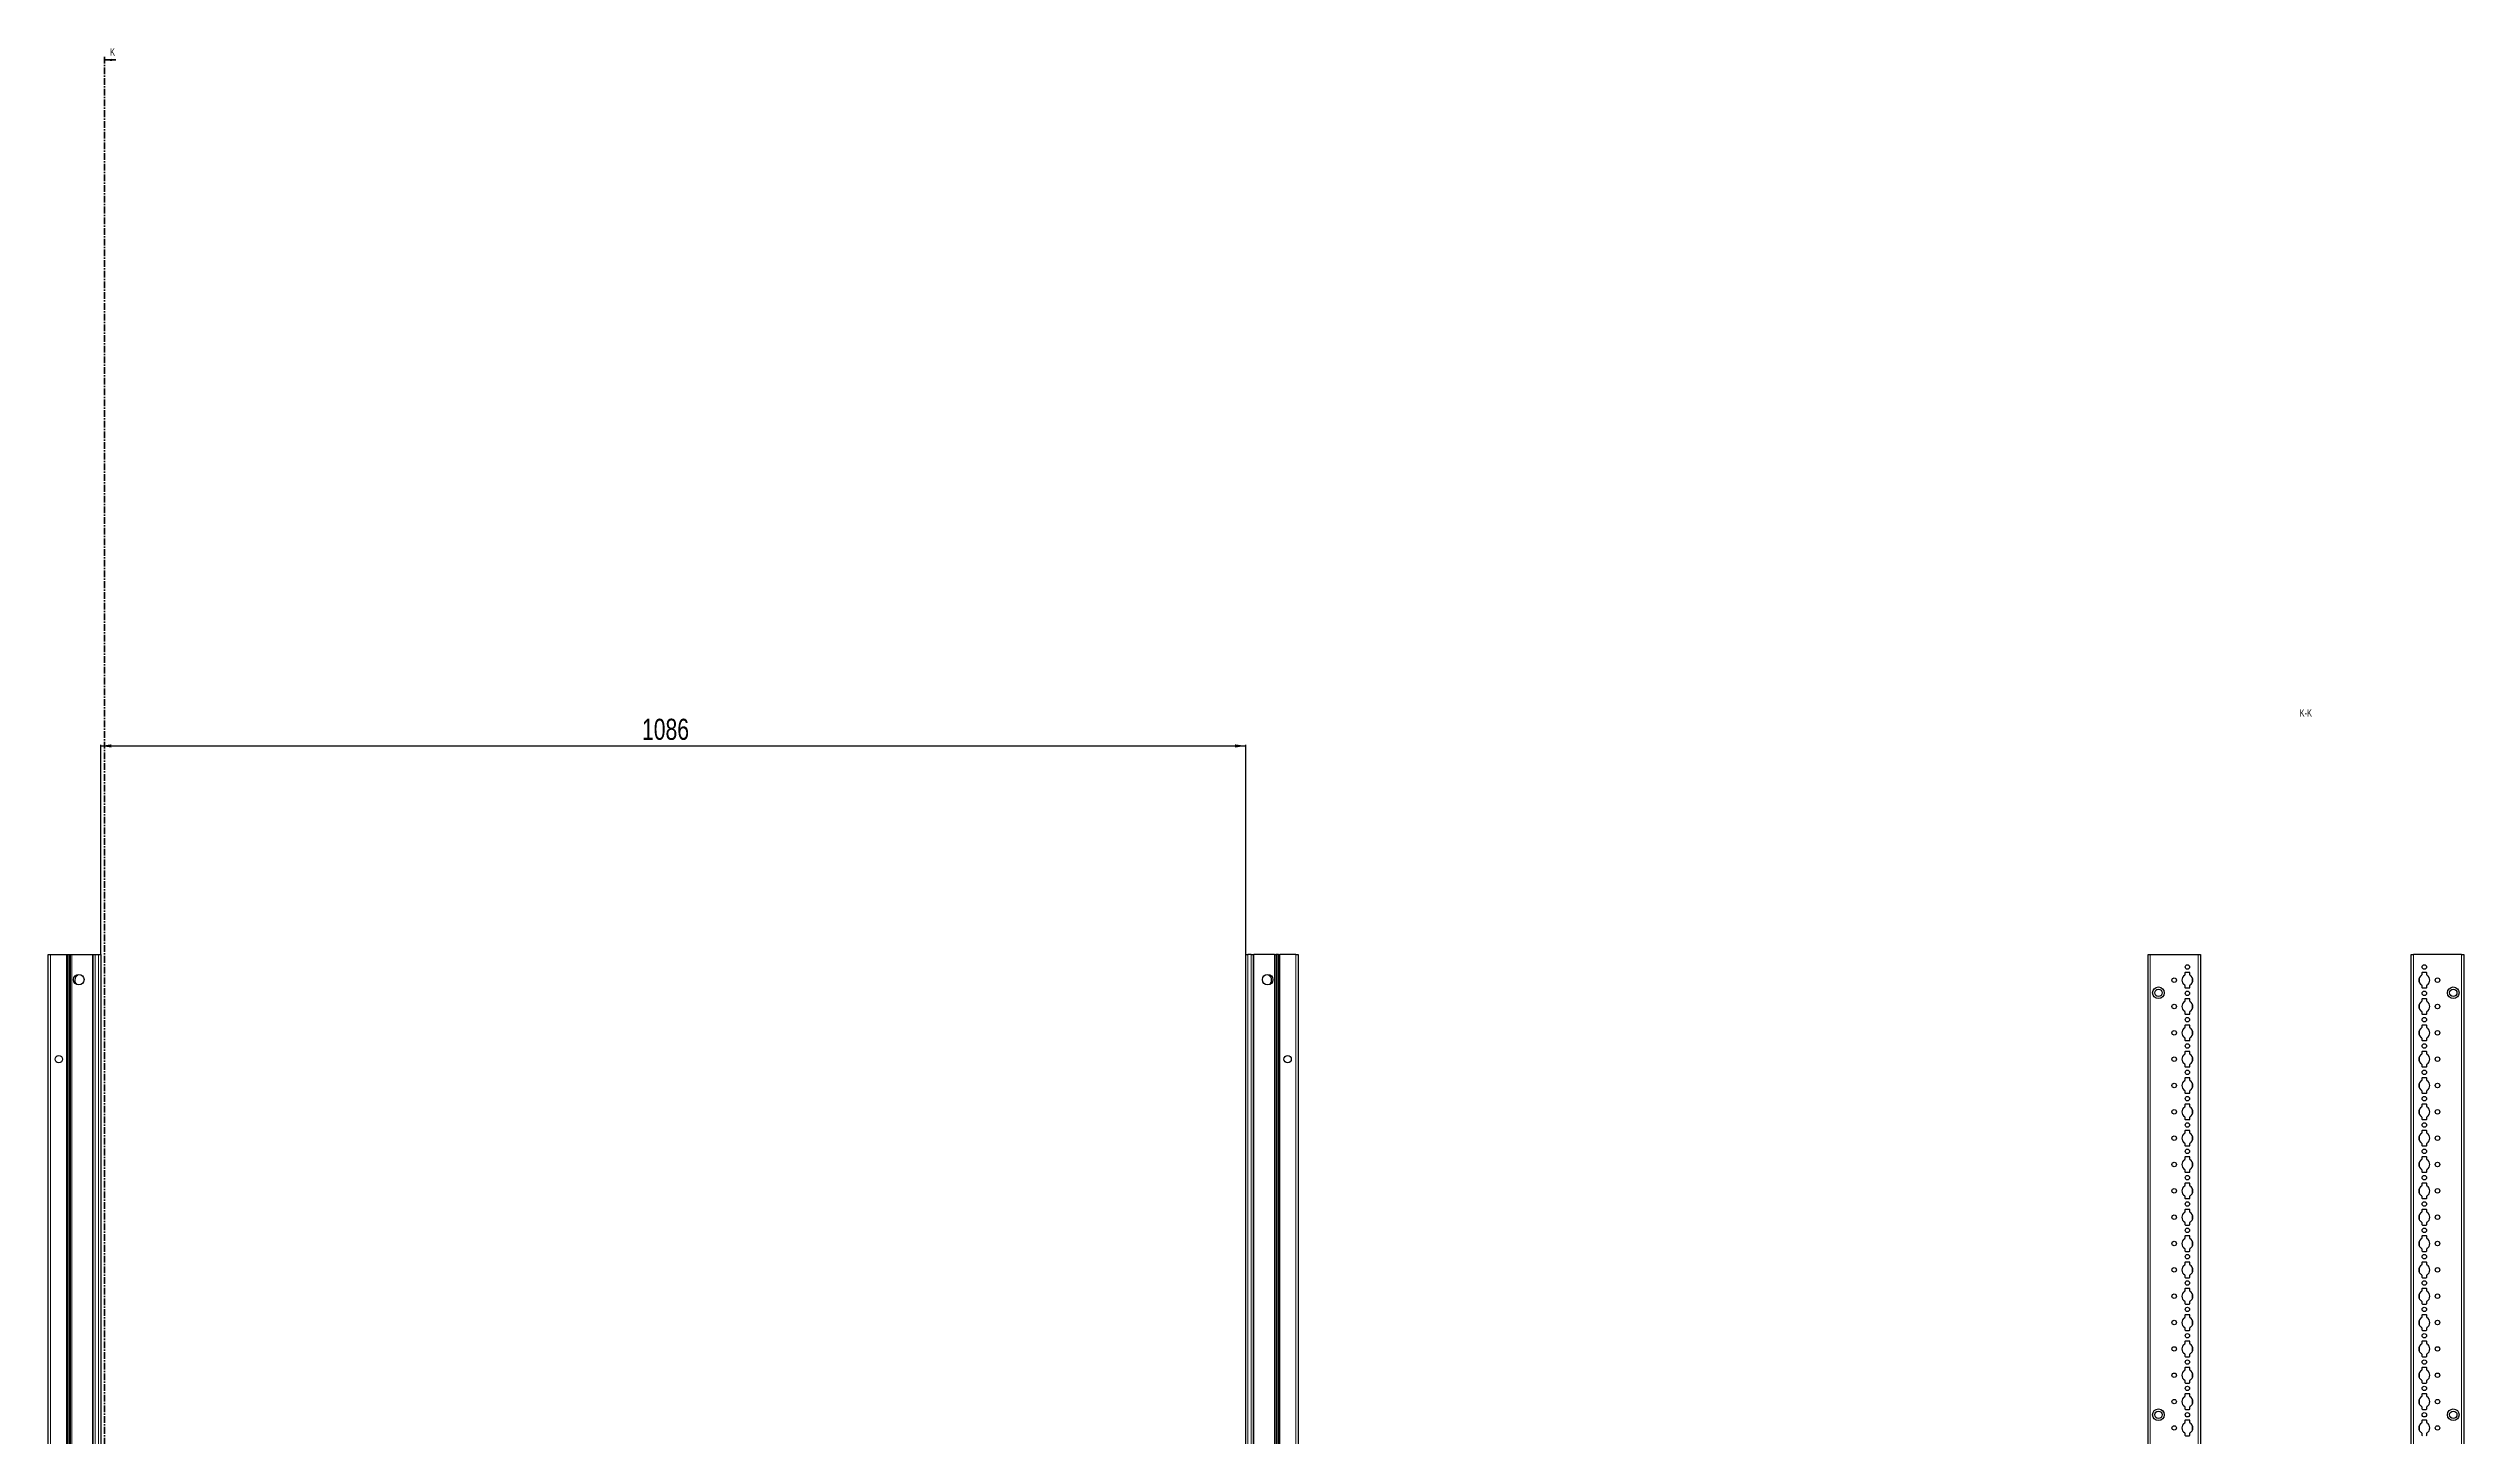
# Model space of a CAD drawing. Header units: millimetres. Extents: x -199 to 3554, y -2447 to 1507.
# Drawn here: x 1263 to 3554, y 190 to 1507 of the extents above; entities that cross this region are included whole.
import ezdxf

# ---------------------------------------------------------------- set-up
doc = ezdxf.new("R2010")
doc.units = ezdxf.units.MM
doc.linetypes.add('CENTER', pattern=[10.16, 6.35, -1.27, 1.27, -1.27])
doc.layers.add('FORMAT', color=7, linetype='Continuous')
doc.styles.add('SLDTEXTSTYLE0', font='TXT', dxfattribs={"width": 0.75})
doc.dimstyles.new('SLDDIMSTYLE0', dxfattribs={"dimtxt": 20, "dimasz": 10, "dimexe": 0, "dimexo": 0.0625, "dimgap": 5, "dimtad": 2, "dimdec": 1, "dimrnd": 1e-09, "dimzin": 12, "dimdsep": 46, "dimtxsty": 'SLDTEXTSTYLE0', "dimsah": 1, "dimcen": 0.09, "dimadec": 0, "dimazin": 3, "dimtfac": 1, "dimtofl": 0, "dimtmove": 0, "dimatfit": 3, "dimfxl": 0, "dimfrac": 2, "dimtolj": 1, "dimtzin": 12, "dimarcsym": 0})

# ---------------------------------------------------------------- blocks, each defined once
blk = doc.blocks.new('_D_4')
at = {"layer": 'FORMAT'}
for p, q in [((1313, 647.2), (1313, 846)), ((1313, 845), (2399, 845)), ((2399, 647.2), (2399, 846))]:
    blk.add_line(p, q, dxfattribs=at)
for points in [[(1313, 845), (1323, 843.5), (1323, 846.5)], [(2399, 845), (2389, 846.5), (2389, 843.5)]]:
    blk.add_solid(points, dxfattribs=at)
at = {"layer": 'FORMAT', "insert": (1826.4, 870.8), "char_height": 20, "attachment_point": 1, "style": 'SLDTEXTSTYLE0'}
blk.add_mtext('1086', dxfattribs=at)

msp = doc.modelspace()

# ---------------------------------------------------------------- linework, layer by layer
at = {"color": 7, "linetype": 'CENTER', "lineweight": 35}
msp.add_line((1316.72, 1499.09), (1316.72, -1103.67), dxfattribs=at)
at = {"color": 7, "linetype": 'Continuous', "lineweight": 35}
msp.add_line((1327.36, 1496.09), (1316.72, 1496.09), dxfattribs=at)
at = {"color": 7, "linetype": 'Continuous', "lineweight": 25}
for p, q in [((1263.29, -851.79), (1263.29, 647.21)), ((1263.29, 647.21), (1265.29, 647.21)), ((1265.29, 647.21), (1280.64, 647.21)), ((1280.64, 647.21), (1281.29, 647.21)), ((1281.29, 623.46), (1281.29, 647.21)), ((1281.29, 647.21), (1281.87, 647.21)), ((1281.87, 647.21), (1283.08, 647.21)), ((1283.08, 647.21), (1283.08, -851.79)), ((1283.08, 647.21), (1283.11, 647.21)), ((1283.11, 647.21), (1283.11, -851.79)), ((1283.11, 647.21), (1284.32, 647.21)), ((1284.32, 647.21), (1285.73, 647.21)), ((1285.73, 647.21), (1305.14, 647.21)), ((1305.14, 647.21), (1305.79, 647.21)), ((1305.79, -851.79), (1305.79, 647.21)), ((1305.79, 647.21), (1307.79, 647.21)), ((1307.79, 647.21), (1310.99, 647.21)), ((1310.99, 647.21), (1312.99, 647.21)), ((1312.99, 647.21), (1312.99, -851.79)), ((2398.99, -851.79), (2398.99, 647.21)), ((2398.99, 647.21), (2400.99, 647.21)), ((2404.19, 647.21), (2400.99, 647.21)), ((2404.19, 647.21), (2406.19, 647.21)), ((2406.19, 647.21), (2406.19, -851.79)), ((2406.19, 647.21), (2406.84, 647.21)), ((2426.24, 647.21), (2406.84, 647.21)), ((2426.24, 647.21), (2427.65, 647.21)), ((2428.86, 647.21), (2427.65, 647.21)), ((2428.86, -851.79), (2428.86, 647.21)), ((2428.89, 647.21), (2428.86, 647.21)), ((2428.89, -851.79), (2428.89, 647.21)), ((2430.1, 647.21), (2428.89, 647.21)), ((2430.1, 647.21), (2430.69, 647.21)), ((2430.69, 647.21), (2430.69, 623.46)), ((2430.69, 647.21), (2431.34, 647.21)), ((2446.69, 647.21), (2431.34, 647.21)), ((2446.69, 647.21), (2448.69, 647.21)), ((2448.69, 647.21), (2448.69, -851.79)), ((3254.87, -851.79), (3254.87, 647.21)), ((3254.87, 647.21), (3256.87, 647.21)), ((3256.87, 647.21), (3302.57, 647.21)), ((3302.57, 647.21), (3304.57, 647.21)), ((3304.57, 647.21), (3304.57, -851.79)), ((3504.57, -851.79), (3504.57, 647.21)), ((3504.57, 647.21), (3506.57, 647.21)), ((3552.27, 647.21), (3506.57, 647.21)), ((3552.27, 647.21), (3554.27, 647.21)), ((3554.27, 647.21), (3554.27, -851.79)), ((1281.35, 623.35), (1281.29, 623.46)), ((1281.29, 623.46), (1281.29, 621.96)), ((1281.29, 621.96), (1281.35, 622.06)), ((1281.29, 573.46), (1281.29, 621.96)), ((1281.35, 622.06), (1281.35, 623.35)), ((1291.34, 627.73), (1291.34, 628.14)), ((2420.64, 628.14), (2420.64, 627.73)), ((2430.69, 623.46), (2430.62, 623.35)), ((2430.62, 623.35), (2430.62, 622.06)), ((2430.62, 622.06), (2430.69, 621.96)), ((2430.69, 621.96), (2430.69, 623.46)), ((2430.69, 621.96), (2430.69, 573.46)), ((3289.92, 629.61), (3289.92, 627.73)), ((3294.02, 630.11), (3290.42, 630.11)), ((3294.52, 627.73), (3294.52, 629.61)), ((3514.62, 629.61), (3514.62, 627.73)), ((3518.72, 630.11), (3515.12, 630.11)), ((3519.22, 627.73), (3519.22, 629.61)), ((3289.92, 617.68), (3289.92, 615.81)), ((3289.92, 604.61), (3289.92, 602.73)), ((3290.42, 615.31), (3294.02, 615.31)), ((3294.02, 605.11), (3290.42, 605.11)), ((3294.52, 615.81), (3294.52, 617.68)), ((3294.52, 602.73), (3294.52, 604.61)), ((3514.62, 617.68), (3514.62, 615.81)), ((3514.62, 604.61), (3514.62, 602.73)), ((3515.12, 615.31), (3518.72, 615.31)), ((3518.72, 605.11), (3515.12, 605.11)), ((3519.22, 615.81), (3519.22, 617.68)), ((3519.22, 602.73), (3519.22, 604.61)), ((1281.35, 573.35), (1281.29, 573.46)), ((1281.29, 573.46), (1281.29, 571.96)), ((1281.35, 572.06), (1281.35, 573.35)), ((2430.69, 573.46), (2430.62, 573.35)), ((2430.62, 573.35), (2430.62, 572.06)), ((2430.69, 571.96), (2430.69, 573.46)), ((3289.92, 592.68), (3289.92, 590.81)), ((3289.92, 579.61), (3289.92, 577.73)), ((3290.42, 590.31), (3294.02, 590.31)), ((3294.02, 580.11), (3290.42, 580.11)), ((3294.52, 590.81), (3294.52, 592.68)), ((3294.52, 577.73), (3294.52, 579.61)), ((3514.62, 592.68), (3514.62, 590.81)), ((3514.62, 579.61), (3514.62, 577.73)), ((3515.12, 590.31), (3518.72, 590.31)), ((3518.72, 580.11), (3515.12, 580.11)), ((3519.22, 590.81), (3519.22, 592.68)), ((3519.22, 577.73), (3519.22, 579.61)), ((1281.29, 571.96), (1281.35, 572.06)), ((1281.29, 523.46), (1281.29, 571.96)), ((2430.62, 572.06), (2430.69, 571.96)), ((2430.69, 571.96), (2430.69, 523.46)), ((3289.92, 567.68), (3289.92, 565.81)), ((3289.92, 554.61), (3289.92, 552.73)), ((3290.42, 565.31), (3294.02, 565.31)), ((3294.02, 555.11), (3290.42, 555.11)), ((3294.52, 565.81), (3294.52, 567.68)), ((3294.52, 552.73), (3294.52, 554.61)), ((3514.62, 567.68), (3514.62, 565.81)), ((3514.62, 554.61), (3514.62, 552.73)), ((3515.12, 565.31), (3518.72, 565.31)), ((3518.72, 555.11), (3515.12, 555.11)), ((3519.22, 565.81), (3519.22, 567.68)), ((3519.22, 552.73), (3519.22, 554.61)), ((3289.92, 542.68), (3289.92, 540.81)), ((3289.92, 529.61), (3289.92, 527.73)), ((3290.42, 540.31), (3294.02, 540.31)), ((3294.02, 530.11), (3290.42, 530.11)), ((3294.52, 540.81), (3294.52, 542.68)), ((3294.52, 527.73), (3294.52, 529.61)), ((3514.62, 542.68), (3514.62, 540.81)), ((3514.62, 529.61), (3514.62, 527.73)), ((3515.12, 540.31), (3518.72, 540.31)), ((3518.72, 530.11), (3515.12, 530.11)), ((3519.22, 540.81), (3519.22, 542.68)), ((3519.22, 527.73), (3519.22, 529.61)), ((1281.35, 523.35), (1281.29, 523.46)), ((1281.29, 523.46), (1281.29, 521.96)), ((1281.29, 521.96), (1281.35, 522.06)), ((1281.29, 473.46), (1281.29, 521.96)), ((1281.35, 522.06), (1281.35, 523.35)), ((2430.69, 523.46), (2430.62, 523.35)), ((2430.62, 523.35), (2430.62, 522.06)), ((2430.62, 522.06), (2430.69, 521.96)), ((2430.69, 521.96), (2430.69, 523.46)), ((2430.69, 521.96), (2430.69, 473.46)), ((3289.92, 517.68), (3289.92, 515.81)), ((3289.92, 504.61), (3289.92, 502.73)), ((3290.42, 515.31), (3294.02, 515.31)), ((3294.02, 505.11), (3290.42, 505.11)), ((3294.52, 515.81), (3294.52, 517.68)), ((3294.52, 502.73), (3294.52, 504.61)), ((3514.62, 517.68), (3514.62, 515.81)), ((3514.62, 504.61), (3514.62, 502.73)), ((3515.12, 515.31), (3518.72, 515.31)), ((3518.72, 505.11), (3515.12, 505.11)), ((3519.22, 515.81), (3519.22, 517.68)), ((3519.22, 502.73), (3519.22, 504.61)), ((3289.92, 492.68), (3289.92, 490.81)), ((3290.42, 490.31), (3294.02, 490.31)), ((3294.52, 490.81), (3294.52, 492.68)), ((3514.62, 492.68), (3514.62, 490.81)), ((3515.12, 490.31), (3518.72, 490.31)), ((3519.22, 490.81), (3519.22, 492.68)), ((1281.35, 473.35), (1281.29, 473.46)), ((1281.29, 473.46), (1281.29, 471.96)), ((1281.29, 471.96), (1281.35, 472.06)), ((1281.29, 423.46), (1281.29, 471.96)), ((1281.35, 472.06), (1281.35, 473.35)), ((2430.69, 473.46), (2430.62, 473.35)), ((2430.62, 473.35), (2430.62, 472.06)), ((2430.62, 472.06), (2430.69, 471.96)), ((2430.69, 471.96), (2430.69, 473.46)), ((2430.69, 471.96), (2430.69, 423.46)), ((3289.92, 479.61), (3289.92, 477.73)), ((3289.92, 467.68), (3289.92, 465.81)), ((3294.02, 480.11), (3290.42, 480.11)), ((3290.42, 465.31), (3294.02, 465.31)), ((3294.52, 477.73), (3294.52, 479.61)), ((3294.52, 465.81), (3294.52, 467.68)), ((3514.62, 479.61), (3514.62, 477.73)), ((3514.62, 467.68), (3514.62, 465.81)), ((3518.72, 480.11), (3515.12, 480.11)), ((3515.12, 465.31), (3518.72, 465.31)), ((3519.22, 477.73), (3519.22, 479.61)), ((3519.22, 465.81), (3519.22, 467.68)), ((3289.92, 454.61), (3289.92, 452.73)), ((3289.92, 442.68), (3289.92, 440.81)), ((3294.02, 455.11), (3290.42, 455.11)), ((3290.42, 440.31), (3294.02, 440.31)), ((3294.52, 452.73), (3294.52, 454.61)), ((3294.52, 440.81), (3294.52, 442.68)), ((3514.62, 454.61), (3514.62, 452.73)), ((3514.62, 442.68), (3514.62, 440.81)), ((3518.72, 455.11), (3515.12, 455.11)), ((3515.12, 440.31), (3518.72, 440.31)), ((3519.22, 452.73), (3519.22, 454.61)), ((3519.22, 440.81), (3519.22, 442.68)), ((1281.35, 423.35), (1281.29, 423.46)), ((1281.29, 423.46), (1281.29, 421.96)), ((1281.29, 421.96), (1281.35, 422.06)), ((1281.29, 373.46), (1281.29, 421.96)), ((1281.35, 422.06), (1281.35, 423.35)), ((2430.69, 423.46), (2430.62, 423.35)), ((2430.62, 423.35), (2430.62, 422.06)), ((2430.62, 422.06), (2430.69, 421.96)), ((2430.69, 421.96), (2430.69, 423.46)), ((2430.69, 421.96), (2430.69, 373.46)), ((3289.92, 429.61), (3289.92, 427.73)), ((3289.92, 417.68), (3289.92, 415.81)), ((3294.02, 430.11), (3290.42, 430.11)), ((3290.42, 415.31), (3294.02, 415.31)), ((3294.52, 427.73), (3294.52, 429.61)), ((3294.52, 415.81), (3294.52, 417.68)), ((3514.62, 429.61), (3514.62, 427.73)), ((3514.62, 417.68), (3514.62, 415.81)), ((3518.72, 430.11), (3515.12, 430.11)), ((3515.12, 415.31), (3518.72, 415.31)), ((3519.22, 427.73), (3519.22, 429.61)), ((3519.22, 415.81), (3519.22, 417.68)), ((3289.92, 404.61), (3289.92, 402.73)), ((3289.92, 392.68), (3289.92, 390.81)), ((3294.02, 405.11), (3290.42, 405.11)), ((3290.42, 390.31), (3294.02, 390.31)), ((3294.52, 402.73), (3294.52, 404.61)), ((3294.52, 390.81), (3294.52, 392.68)), ((3514.62, 404.61), (3514.62, 402.73)), ((3514.62, 392.68), (3514.62, 390.81)), ((3518.72, 405.11), (3515.12, 405.11)), ((3515.12, 390.31), (3518.72, 390.31)), ((3519.22, 402.73), (3519.22, 404.61)), ((3519.22, 390.81), (3519.22, 392.68)), ((1281.35, 373.35), (1281.29, 373.46)), ((1281.29, 373.46), (1281.29, 371.96)), ((1281.29, 371.96), (1281.35, 372.06)), ((1281.29, 323.46), (1281.29, 371.96)), ((1281.35, 372.06), (1281.35, 373.35)), ((2430.69, 373.46), (2430.62, 373.35)), ((2430.62, 373.35), (2430.62, 372.06)), ((2430.62, 372.06), (2430.69, 371.96)), ((2430.69, 371.96), (2430.69, 373.46)), ((2430.69, 371.96), (2430.69, 323.46)), ((3289.92, 379.61), (3289.92, 377.73)), ((3289.92, 367.68), (3289.92, 365.81)), ((3294.02, 380.11), (3290.42, 380.11)), ((3294.52, 377.73), (3294.52, 379.61)), ((3294.52, 365.81), (3294.52, 367.68)), ((3514.62, 379.61), (3514.62, 377.73)), ((3514.62, 367.68), (3514.62, 365.81)), ((3518.72, 380.11), (3515.12, 380.11)), ((3519.22, 377.73), (3519.22, 379.61)), ((3519.22, 365.81), (3519.22, 367.68)), ((3289.92, 354.61), (3289.92, 352.73)), ((3290.42, 365.31), (3294.02, 365.31)), ((3294.02, 355.11), (3290.42, 355.11)), ((3294.52, 352.73), (3294.52, 354.61)), ((3514.62, 354.61), (3514.62, 352.73)), ((3515.12, 365.31), (3518.72, 365.31)), ((3518.72, 355.11), (3515.12, 355.11)), ((3519.22, 352.73), (3519.22, 354.61)), ((1281.35, 323.35), (1281.29, 323.46)), ((1281.29, 323.46), (1281.29, 321.96)), ((1281.29, 321.96), (1281.35, 322.06)), ((1281.29, 273.46), (1281.29, 321.96)), ((1281.35, 322.06), (1281.35, 323.35)), ((2430.69, 323.46), (2430.62, 323.35)), ((2430.62, 323.35), (2430.62, 322.06)), ((2430.62, 322.06), (2430.69, 321.96)), ((2430.69, 321.96), (2430.69, 323.46)), ((2430.69, 321.96), (2430.69, 273.46)), ((3289.92, 342.68), (3289.92, 340.81)), ((3289.92, 329.61), (3289.92, 327.73)), ((3290.42, 340.31), (3294.02, 340.31)), ((3294.02, 330.11), (3290.42, 330.11)), ((3294.52, 340.81), (3294.52, 342.68)), ((3294.52, 327.73), (3294.52, 329.61)), ((3514.62, 342.68), (3514.62, 340.81)), ((3514.62, 329.61), (3514.62, 327.73)), ((3515.12, 340.31), (3518.72, 340.31)), ((3518.72, 330.11), (3515.12, 330.11)), ((3519.22, 340.81), (3519.22, 342.68)), ((3519.22, 327.73), (3519.22, 329.61)), ((3289.92, 317.68), (3289.92, 315.81)), ((3289.92, 304.61), (3289.92, 302.73)), ((3290.42, 315.31), (3294.02, 315.31)), ((3294.02, 305.11), (3290.42, 305.11)), ((3294.52, 315.81), (3294.52, 317.68)), ((3294.52, 302.73), (3294.52, 304.61)), ((3514.62, 317.68), (3514.62, 315.81)), ((3514.62, 304.61), (3514.62, 302.73)), ((3515.12, 315.31), (3518.72, 315.31)), ((3518.72, 305.11), (3515.12, 305.11)), ((3519.22, 315.81), (3519.22, 317.68)), ((3519.22, 302.73), (3519.22, 304.61)), ((3289.92, 292.68), (3289.92, 290.81)), ((3289.92, 279.61), (3289.92, 277.73)), ((3290.42, 290.31), (3294.02, 290.31)), ((3294.02, 280.11), (3290.42, 280.11)), ((3294.52, 290.81), (3294.52, 292.68)), ((3294.52, 277.73), (3294.52, 279.61)), ((3514.62, 292.68), (3514.62, 290.81)), ((3514.62, 279.61), (3514.62, 277.73)), ((3515.12, 290.31), (3518.72, 290.31)), ((3518.72, 280.11), (3515.12, 280.11)), ((3519.22, 290.81), (3519.22, 292.68)), ((3519.22, 277.73), (3519.22, 279.61)), ((1281.35, 273.35), (1281.29, 273.46)), ((1281.29, 273.46), (1281.29, 271.96)), ((1281.29, 271.96), (1281.35, 272.06)), ((1281.29, 223.46), (1281.29, 271.96)), ((1281.35, 272.06), (1281.35, 273.35)), ((2430.69, 273.46), (2430.62, 273.35)), ((2430.62, 273.35), (2430.62, 272.06)), ((2430.62, 272.06), (2430.69, 271.96)), ((2430.69, 271.96), (2430.69, 273.46)), ((2430.69, 271.96), (2430.69, 223.46)), ((3289.92, 267.68), (3289.92, 265.81)), ((3289.92, 254.61), (3289.92, 252.73)), ((3290.42, 265.31), (3294.02, 265.31)), ((3294.02, 255.11), (3290.42, 255.11)), ((3294.52, 265.81), (3294.52, 267.68)), ((3294.52, 252.73), (3294.52, 254.61)), ((3514.62, 267.68), (3514.62, 265.81)), ((3514.62, 254.61), (3514.62, 252.73)), ((3515.12, 265.31), (3518.72, 265.31)), ((3518.72, 255.11), (3515.12, 255.11)), ((3519.22, 265.81), (3519.22, 267.68)), ((3519.22, 252.73), (3519.22, 254.61)), ((3289.92, 242.68), (3289.92, 240.81)), ((3289.92, 229.61), (3289.92, 227.73)), ((3290.42, 240.31), (3294.02, 240.31)), ((3294.02, 230.11), (3290.42, 230.11)), ((3294.52, 240.81), (3294.52, 242.68)), ((3294.52, 227.73), (3294.52, 229.61)), ((3514.62, 242.68), (3514.62, 240.81)), ((3514.62, 229.61), (3514.62, 227.73)), ((3515.12, 240.31), (3518.72, 240.31)), ((3518.72, 230.11), (3515.12, 230.11)), ((3519.22, 240.81), (3519.22, 242.68)), ((3519.22, 227.73), (3519.22, 229.61)), ((1281.35, 223.35), (1281.29, 223.46)), ((1281.29, 223.46), (1281.29, 221.96)), ((1281.29, 221.96), (1281.35, 222.06)), ((1281.29, 173.46), (1281.29, 221.96)), ((1281.35, 222.06), (1281.35, 223.35)), ((2430.69, 223.46), (2430.62, 223.35)), ((2430.62, 223.35), (2430.62, 222.06)), ((2430.62, 222.06), (2430.69, 221.96)), ((2430.69, 221.96), (2430.69, 223.46)), ((2430.69, 221.96), (2430.69, 173.46)), ((3289.92, 217.68), (3289.92, 215.81)), ((3290.42, 215.31), (3294.02, 215.31)), ((3294.52, 215.81), (3294.52, 217.68)), ((3514.62, 217.68), (3514.62, 215.81)), ((3515.12, 215.31), (3518.72, 215.31)), ((3519.22, 215.81), (3519.22, 217.68)), ((3289.92, 204.61), (3289.92, 202.73)), ((3289.92, 192.68), (3289.92, 190.81)), ((3294.02, 205.11), (3290.42, 205.11)), ((3290.42, 190.31), (3294.02, 190.31)), ((3294.52, 202.73), (3294.52, 204.61)), ((3294.52, 190.81), (3294.52, 192.68)), ((3514.62, 204.61), (3514.62, 202.73)), ((3514.62, 192.68), (3514.62, 190.81)), ((3518.72, 205.11), (3515.12, 205.11)), ((3519.22, 202.73), (3519.22, 204.61)), ((3519.22, 190.81), (3519.22, 192.68))]:
    msp.add_line(p, q, dxfattribs=at)
at = {"color": 8, "linetype": 'Continuous', "lineweight": 18}
for p, q in [((1265.29, 647.21), (1265.29, -851.79)), ((1280.64, -851.79), (1280.64, 647.21)), ((1281.87, 647.21), (1281.87, -851.79)), ((1284.32, -851.79), (1284.32, 647.21)), ((1285.73, 647.21), (1285.73, -851.79)), ((1305.14, -851.79), (1305.14, 647.21)), ((1307.79, 647.21), (1307.79, -851.79)), ((1310.99, -851.79), (1310.99, 647.21)), ((2400.99, 647.21), (2400.99, -851.79)), ((2404.19, -851.79), (2404.19, 647.21)), ((2406.84, 647.21), (2406.84, -851.79)), ((2426.24, -851.79), (2426.24, 647.21)), ((2427.65, 647.21), (2427.65, -851.79)), ((2430.1, -851.79), (2430.1, 647.21)), ((2431.34, 647.21), (2431.34, -851.79)), ((2446.69, -851.79), (2446.69, 647.21)), ((3256.87, 647.21), (3256.87, -851.79)), ((3302.57, -851.79), (3302.57, 647.21)), ((3506.57, 647.21), (3506.57, -851.79)), ((3552.27, -851.79), (3552.27, 647.21)), ((3296.72, 620), (3296.72, 625.41)), ((3512.42, 625.41), (3512.42, 620)), ((3296.72, 595), (3296.72, 600.41)), ((3512.42, 600.41), (3512.42, 595)), ((3296.72, 570), (3296.72, 575.41)), ((3512.42, 575.41), (3512.42, 570)), ((3296.72, 545), (3296.72, 550.41)), ((3512.42, 550.41), (3512.42, 545)), ((3296.72, 520), (3296.72, 525.41)), ((3512.42, 525.41), (3512.42, 520)), ((3296.72, 495), (3296.72, 500.41)), ((3512.42, 500.41), (3512.42, 495)), ((3296.72, 470), (3296.72, 475.41)), ((3512.42, 475.41), (3512.42, 470)), ((3296.72, 445), (3296.72, 450.41)), ((3512.42, 450.41), (3512.42, 445)), ((3296.72, 420), (3296.72, 425.41)), ((3512.42, 425.41), (3512.42, 420)), ((3296.72, 395), (3296.72, 400.41)), ((3512.42, 400.41), (3512.42, 395)), ((3296.72, 370), (3296.72, 375.41)), ((3512.42, 375.41), (3512.42, 370)), ((3296.72, 345), (3296.72, 350.41)), ((3512.42, 350.41), (3512.42, 345)), ((3296.72, 320), (3296.72, 325.41)), ((3512.42, 325.41), (3512.42, 320)), ((3296.72, 295), (3296.72, 300.41)), ((3512.42, 300.41), (3512.42, 295)), ((3296.72, 270), (3296.72, 275.41)), ((3512.42, 275.41), (3512.42, 270)), ((3296.72, 245), (3296.72, 250.41)), ((3512.42, 250.41), (3512.42, 245)), ((3296.72, 220), (3296.72, 225.41)), ((3512.42, 225.41), (3512.42, 220)), ((3296.72, 195), (3296.72, 200.41)), ((3512.42, 200.41), (3512.42, 195))]:
    msp.add_line(p, q, dxfattribs=at)
at = {"color": 7, "linetype": 'Continuous', "lineweight": 25}
for centre, radius in [((1292.14, 623.21), 5), ((2419.84, 623.21), 5), ((3279.72, 622.71), 2.12), ((3292.22, 635.21), 2.12), ((3516.92, 635.21), 2.12), ((3529.42, 622.71), 2.12), ((3264.72, 610.71), 5.5), ((3264.72, 610.71), 3.5), ((3279.72, 597.71), 2.12), ((3292.22, 610.21), 2.12), ((3516.92, 610.21), 2.12), ((3529.42, 597.71), 2.12), ((3544.42, 610.71), 5.5), ((3544.42, 610.71), 3.5), ((3279.72, 572.71), 2.12), ((3292.22, 585.21), 2.12), ((3516.92, 585.21), 2.12), ((3529.42, 572.71), 2.12), ((1273.19, 547.71), 3.5), ((2438.79, 547.71), 3.5), ((3292.22, 560.21), 2.12), ((3516.92, 560.21), 2.12), ((3279.72, 547.71), 2.12), ((3292.22, 535.21), 2.12), ((3516.92, 535.21), 2.12), ((3529.42, 547.71), 2.12), ((3279.72, 522.71), 2.12), ((3292.22, 510.21), 2.12), ((3516.92, 510.21), 2.12), ((3529.42, 522.71), 2.12), ((3279.72, 497.71), 2.12), ((3292.22, 485.21), 2.12), ((3516.92, 485.21), 2.12), ((3529.42, 497.71), 2.12), ((3279.72, 472.71), 2.12), ((3292.22, 460.21), 2.12), ((3516.92, 460.21), 2.12), ((3529.42, 472.71), 2.12), ((3279.72, 447.71), 2.12), ((3292.22, 435.21), 2.12), ((3516.92, 435.21), 2.12), ((3529.42, 447.71), 2.12), ((3279.72, 422.71), 2.12), ((3529.42, 422.71), 2.12), ((3279.72, 397.71), 2.12), ((3292.22, 410.21), 2.12), ((3516.92, 410.21), 2.12), ((3529.42, 397.71), 2.12), ((3279.72, 372.71), 2.12), ((3292.22, 385.21), 2.12), ((3516.92, 385.21), 2.12), ((3529.42, 372.71), 2.12), ((3279.72, 347.71), 2.12), ((3292.22, 360.21), 2.12), ((3516.92, 360.21), 2.12), ((3529.42, 347.71), 2.12), ((3279.72, 322.71), 2.12), ((3292.22, 335.21), 2.12), ((3516.92, 335.21), 2.12), ((3529.42, 322.71), 2.12), ((3279.72, 297.71), 2.12), ((3292.22, 310.21), 2.12), ((3516.92, 310.21), 2.12), ((3529.42, 297.71), 2.12), ((3292.22, 285.21), 2.12), ((3516.92, 285.21), 2.12), ((3279.72, 272.71), 2.12), ((3292.22, 260.21), 2.12), ((3516.92, 260.21), 2.12), ((3529.42, 272.71), 2.12), ((3279.72, 247.71), 2.12), ((3292.22, 235.21), 2.12), ((3516.92, 235.21), 2.12), ((3529.42, 247.71), 2.12), ((3264.72, 210.21), 5.5), ((3264.72, 210.21), 3.5), ((3279.72, 222.71), 2.12), ((3292.22, 210.21), 2.12), ((3516.92, 210.21), 2.12), ((3529.42, 222.71), 2.12), ((3544.42, 210.21), 5.5), ((3544.42, 210.21), 3.5), ((3279.72, 197.71), 2.12), ((3529.42, 197.71), 2.12)]:
    msp.add_circle(centre, radius, dxfattribs=at)
for centre, radius, start, end in [((1293.64, 622.71), 5.25, 119.14074, 233.81086), ((1290.84, 627.73), 0.5, 299.14074, 0), ((2421.14, 627.73), 0.5, 180, 240.85926), ((2418.34, 622.71), 5.25, 306.1896, 60.85926), ((3292.22, 622.71), 5.25, 119.14074, 240.85926), ((3289.42, 627.73), 0.5, 299.14074, 0), ((3290.42, 629.61), 0.5, 90, 180), ((3294.02, 629.61), 0.5, 0, 90), ((3295.02, 627.73), 0.5, 180, 240.85926), ((3292.22, 622.71), 5.25, 299.14074, 60.85926), ((3516.92, 622.71), 5.25, 119.14074, 240.85926), ((3514.12, 627.73), 0.5, 299.14074, 0), ((3515.12, 629.61), 0.5, 90, 180), ((3518.72, 629.61), 0.5, 0, 90), ((3519.72, 627.73), 0.5, 180, 240.85926), ((3516.92, 622.71), 5.25, 299.14074, 60.85926), ((3292.22, 597.71), 5.25, 119.14074, 240.85926), ((3289.42, 617.68), 0.5, 0, 60.85926), ((3289.42, 602.73), 0.5, 299.14074, 0), ((3290.42, 615.81), 0.5, 180, 270), ((3290.42, 604.61), 0.5, 90, 180), ((3294.02, 615.81), 0.5, 270, 0), ((3294.02, 604.61), 0.5, 0, 90), ((3295.02, 617.68), 0.5, 119.14074, 180), ((3295.02, 602.73), 0.5, 180, 240.85926), ((3292.22, 597.71), 5.25, 299.14074, 60.85926), ((3516.92, 597.71), 5.25, 119.14074, 240.85926), ((3514.12, 617.68), 0.5, 0, 60.85926), ((3514.12, 602.73), 0.5, 299.14074, 0), ((3515.12, 615.81), 0.5, 180, 270), ((3515.12, 604.61), 0.5, 90, 180), ((3518.72, 615.81), 0.5, 270, 0), ((3518.72, 604.61), 0.5, 0, 90), ((3519.72, 617.68), 0.5, 119.14074, 180), ((3519.72, 602.73), 0.5, 180, 240.85926), ((3516.92, 597.71), 5.25, 299.14074, 60.85926), ((3292.22, 572.71), 5.25, 119.14074, 240.85926), ((3289.42, 592.68), 0.5, 0, 60.85926), ((3289.42, 577.73), 0.5, 299.14074, 0), ((3290.42, 590.81), 0.5, 180, 270), ((3290.42, 579.61), 0.5, 90, 180), ((3294.02, 590.81), 0.5, 270, 0), ((3294.02, 579.61), 0.5, 0, 90), ((3295.02, 592.68), 0.5, 119.14074, 180), ((3295.02, 577.73), 0.5, 180, 240.85926), ((3292.22, 572.71), 5.25, 299.14074, 60.85926), ((3516.92, 572.71), 5.25, 119.14074, 240.85926), ((3514.12, 592.68), 0.5, 0, 60.85926), ((3514.12, 577.73), 0.5, 299.14074, 0), ((3515.12, 590.81), 0.5, 180, 270), ((3515.12, 579.61), 0.5, 90, 180), ((3518.72, 590.81), 0.5, 270, 0), ((3518.72, 579.61), 0.5, 0, 90), ((3519.72, 592.68), 0.5, 119.14074, 180), ((3519.72, 577.73), 0.5, 180, 240.85926), ((3516.92, 572.71), 5.25, 299.14074, 60.85926), ((3292.22, 547.71), 5.25, 119.14074, 240.85926), ((3289.42, 567.68), 0.5, 0, 60.85926), ((3289.42, 552.73), 0.5, 299.14074, 0), ((3290.42, 565.81), 0.5, 180, 270), ((3290.42, 554.61), 0.5, 90, 180), ((3294.02, 565.81), 0.5, 270, 0), ((3294.02, 554.61), 0.5, 0, 90), ((3295.02, 567.68), 0.5, 119.14074, 180), ((3295.02, 552.73), 0.5, 180, 240.85926), ((3292.22, 547.71), 5.25, 299.14074, 60.85926), ((3516.92, 547.71), 5.25, 119.14074, 240.85926), ((3514.12, 567.68), 0.5, 0, 60.85926), ((3514.12, 552.73), 0.5, 299.14074, 0), ((3515.12, 565.81), 0.5, 180, 270), ((3515.12, 554.61), 0.5, 90, 180), ((3518.72, 565.81), 0.5, 270, 0), ((3518.72, 554.61), 0.5, 0, 90), ((3519.72, 567.68), 0.5, 119.14074, 180), ((3519.72, 552.73), 0.5, 180, 240.85926), ((3516.92, 547.71), 5.25, 299.14074, 60.85926), ((3292.22, 522.71), 5.25, 119.14074, 240.85926), ((3289.42, 542.68), 0.5, 0, 60.85926), ((3289.42, 527.73), 0.5, 299.14074, 0), ((3290.42, 540.81), 0.5, 180, 270), ((3290.42, 529.61), 0.5, 90, 180), ((3294.02, 540.81), 0.5, 270, 0), ((3294.02, 529.61), 0.5, 0, 90), ((3295.02, 542.68), 0.5, 119.14074, 180), ((3295.02, 527.73), 0.5, 180, 240.85926), ((3292.22, 522.71), 5.25, 299.14074, 60.85926), ((3516.92, 522.71), 5.25, 119.14074, 240.85926), ((3514.12, 542.68), 0.5, 0, 60.85926), ((3514.12, 527.73), 0.5, 299.14074, 0), ((3515.12, 540.81), 0.5, 180, 270), ((3515.12, 529.61), 0.5, 90, 180), ((3518.72, 540.81), 0.5, 270, 0), ((3518.72, 529.61), 0.5, 0, 90), ((3519.72, 542.68), 0.5, 119.14074, 180), ((3519.72, 527.73), 0.5, 180, 240.85926), ((3516.92, 522.71), 5.25, 299.14074, 60.85926), ((3289.42, 517.68), 0.5, 0, 60.85926), ((3290.42, 515.81), 0.5, 180, 270), ((3290.42, 504.61), 0.5, 90, 180), ((3294.02, 515.81), 0.5, 270, 0), ((3294.02, 504.61), 0.5, 0, 90), ((3295.02, 517.68), 0.5, 119.14074, 180), ((3514.12, 517.68), 0.5, 0, 60.85926), ((3515.12, 515.81), 0.5, 180, 270), ((3515.12, 504.61), 0.5, 90, 180), ((3518.72, 515.81), 0.5, 270, 0), ((3518.72, 504.61), 0.5, 0, 90), ((3519.72, 517.68), 0.5, 119.14074, 180), ((3292.22, 497.71), 5.25, 119.14074, 240.85926), ((3289.42, 502.73), 0.5, 299.14074, 0), ((3289.42, 492.68), 0.5, 0, 60.85926), ((3290.42, 490.81), 0.5, 180, 270), ((3294.02, 490.81), 0.5, 270, 0), ((3295.02, 502.73), 0.5, 180, 240.85926), ((3295.02, 492.68), 0.5, 119.14074, 180), ((3292.22, 497.71), 5.25, 299.14074, 60.85926), ((3516.92, 497.71), 5.25, 119.14074, 240.85926), ((3514.12, 502.73), 0.5, 299.14074, 0), ((3514.12, 492.68), 0.5, 0, 60.85926), ((3515.12, 490.81), 0.5, 180, 270), ((3518.72, 490.81), 0.5, 270, 0), ((3519.72, 502.73), 0.5, 180, 240.85926), ((3519.72, 492.68), 0.5, 119.14074, 180), ((3516.92, 497.71), 5.25, 299.14074, 60.85926), ((3292.22, 472.71), 5.25, 119.14074, 240.85926), ((3289.42, 477.73), 0.5, 299.14074, 0), ((3289.42, 467.68), 0.5, 0, 60.85926), ((3290.42, 479.61), 0.5, 90, 180), ((3290.42, 465.81), 0.5, 180, 270), ((3294.02, 479.61), 0.5, 0, 90), ((3294.02, 465.81), 0.5, 270, 0), ((3295.02, 477.73), 0.5, 180, 240.85926), ((3295.02, 467.68), 0.5, 119.14074, 180), ((3292.22, 472.71), 5.25, 299.14074, 60.85926), ((3516.92, 472.71), 5.25, 119.14074, 240.85926), ((3514.12, 477.73), 0.5, 299.14074, 0), ((3514.12, 467.68), 0.5, 0, 60.85926), ((3515.12, 479.61), 0.5, 90, 180), ((3515.12, 465.81), 0.5, 180, 270), ((3518.72, 479.61), 0.5, 0, 90), ((3518.72, 465.81), 0.5, 270, 0), ((3519.72, 477.73), 0.5, 180, 240.85926), ((3519.72, 467.68), 0.5, 119.14074, 180), ((3516.92, 472.71), 5.25, 299.14074, 60.85926), ((3292.22, 447.71), 5.25, 119.14074, 240.85926), ((3289.42, 452.73), 0.5, 299.14074, 0), ((3289.42, 442.68), 0.5, 0, 60.85926), ((3290.42, 454.61), 0.5, 90, 180), ((3290.42, 440.81), 0.5, 180, 270), ((3294.02, 454.61), 0.5, 0, 90), ((3294.02, 440.81), 0.5, 270, 0), ((3295.02, 452.73), 0.5, 180, 240.85926), ((3295.02, 442.68), 0.5, 119.14074, 180), ((3292.22, 447.71), 5.25, 299.14074, 60.85926), ((3516.92, 447.71), 5.25, 119.14074, 240.85926), ((3514.12, 452.73), 0.5, 299.14074, 0), ((3514.12, 442.68), 0.5, 0, 60.85926), ((3515.12, 454.61), 0.5, 90, 180), ((3515.12, 440.81), 0.5, 180, 270), ((3518.72, 454.61), 0.5, 360, 90), ((3518.72, 440.81), 0.5, 270, 0), ((3519.72, 452.73), 0.5, 180, 240.85926), ((3519.72, 442.68), 0.5, 119.14074, 180), ((3516.92, 447.71), 5.25, 299.14074, 60.85926), ((3292.22, 422.71), 5.25, 119.14074, 240.85926), ((3289.42, 427.73), 0.5, 299.14074, 0), ((3289.42, 417.68), 0.5, 0, 60.85926), ((3290.42, 429.61), 0.5, 90, 180), ((3290.42, 415.81), 0.5, 180, 270), ((3294.02, 429.61), 0.5, 0, 90), ((3294.02, 415.81), 0.5, 270, 0), ((3295.02, 427.73), 0.5, 180, 240.85926), ((3295.02, 417.68), 0.5, 119.14074, 180), ((3292.22, 422.71), 5.25, 299.14074, 60.85926), ((3516.92, 422.71), 5.25, 119.14074, 240.85926), ((3514.12, 427.73), 0.5, 299.14074, 0), ((3514.12, 417.68), 0.5, 0, 60.85926), ((3515.12, 429.61), 0.5, 90, 180), ((3515.12, 415.81), 0.5, 180, 270), ((3518.72, 429.61), 0.5, 0, 90), ((3518.72, 415.81), 0.5, 270, 0), ((3519.72, 427.73), 0.5, 180, 240.85926), ((3519.72, 417.68), 0.5, 119.14074, 180), ((3516.92, 422.71), 5.25, 299.14074, 60.85926), ((3292.22, 397.71), 5.25, 119.14074, 240.85926), ((3289.42, 402.73), 0.5, 299.14074, 0), ((3289.42, 392.68), 0.5, 0, 60.85926), ((3290.42, 404.61), 0.5, 90, 180), ((3290.42, 390.81), 0.5, 180, 270), ((3294.02, 404.61), 0.5, 0, 90), ((3294.02, 390.81), 0.5, 270, 0), ((3295.02, 402.73), 0.5, 180, 240.85926), ((3295.02, 392.68), 0.5, 119.14074, 180), ((3292.22, 397.71), 5.25, 299.14074, 60.85926), ((3516.92, 397.71), 5.25, 119.14074, 240.85926), ((3514.12, 402.73), 0.5, 299.14074, 0), ((3514.12, 392.68), 0.5, 0, 60.85926), ((3515.12, 404.61), 0.5, 90, 180), ((3515.12, 390.81), 0.5, 180, 270), ((3518.72, 404.61), 0.5, 0, 90), ((3518.72, 390.81), 0.5, 270, 0), ((3519.72, 402.73), 0.5, 180, 240.85926), ((3519.72, 392.68), 0.5, 119.14074, 180), ((3516.92, 397.71), 5.25, 299.14074, 60.85926), ((3292.22, 372.71), 5.25, 119.14074, 240.85926), ((3289.42, 377.73), 0.5, 299.14074, 0), ((3289.42, 367.68), 0.5, 0, 60.85926), ((3290.42, 379.61), 0.5, 90, 180), ((3294.02, 379.61), 0.5, 0, 90), ((3295.02, 377.73), 0.5, 180, 240.85926), ((3295.02, 367.68), 0.5, 119.14074, 180), ((3292.22, 372.71), 5.25, 299.14074, 60.85926), ((3516.92, 372.71), 5.25, 119.14074, 240.85926), ((3514.12, 377.73), 0.5, 299.14074, 0), ((3514.12, 367.68), 0.5, 0, 60.85926), ((3515.12, 379.61), 0.5, 90, 180), ((3518.72, 379.61), 0.5, 0, 90), ((3519.72, 377.73), 0.5, 180, 240.85926), ((3519.72, 367.68), 0.5, 119.14074, 180), ((3516.92, 372.71), 5.25, 299.14074, 60.85926), ((3292.22, 347.71), 5.25, 119.14074, 240.85926), ((3289.42, 352.73), 0.5, 299.14074, 0), ((3290.42, 365.81), 0.5, 180, 270), ((3290.42, 354.61), 0.5, 90, 180), ((3294.02, 365.81), 0.5, 270, 0), ((3294.02, 354.61), 0.5, 0, 90), ((3295.02, 352.73), 0.5, 180, 240.85926), ((3292.22, 347.71), 5.25, 299.14074, 60.85926), ((3516.92, 347.71), 5.25, 119.14074, 240.85926), ((3514.12, 352.73), 0.5, 299.14074, 0), ((3515.12, 365.81), 0.5, 180, 270), ((3515.12, 354.61), 0.5, 90, 180), ((3518.72, 365.81), 0.5, 270, 0), ((3518.72, 354.61), 0.5, 0, 90), ((3519.72, 352.73), 0.5, 180, 240.85926), ((3516.92, 347.71), 5.25, 299.14074, 60.85926), ((3292.22, 322.71), 5.25, 119.14074, 240.85926), ((3289.42, 342.68), 0.5, 0, 60.85926), ((3289.42, 327.73), 0.5, 299.14074, 0), ((3290.42, 340.81), 0.5, 180, 270), ((3290.42, 329.61), 0.5, 90, 180), ((3294.02, 340.81), 0.5, 270, 0), ((3294.02, 329.61), 0.5, 0, 90), ((3295.02, 342.68), 0.5, 119.14074, 180), ((3295.02, 327.73), 0.5, 180, 240.85926), ((3292.22, 322.71), 5.25, 299.14074, 60.85926), ((3516.92, 322.71), 5.25, 119.14074, 240.85926), ((3514.12, 342.68), 0.5, 0, 60.85926), ((3514.12, 327.73), 0.5, 299.14074, 0), ((3515.12, 340.81), 0.5, 180, 270), ((3515.12, 329.61), 0.5, 90, 180), ((3518.72, 340.81), 0.5, 270, 0), ((3518.72, 329.61), 0.5, 0, 90), ((3519.72, 342.68), 0.5, 119.14074, 180), ((3519.72, 327.73), 0.5, 180, 240.85926), ((3516.92, 322.71), 5.25, 299.14074, 60.85926), ((3292.22, 297.71), 5.25, 119.14074, 240.85926), ((3289.42, 317.68), 0.5, 0, 60.85926), ((3289.42, 302.73), 0.5, 299.14074, 0), ((3290.42, 315.81), 0.5, 180, 270), ((3290.42, 304.61), 0.5, 90, 180), ((3294.02, 315.81), 0.5, 270, 0), ((3294.02, 304.61), 0.5, 0, 90), ((3295.02, 317.68), 0.5, 119.14074, 180), ((3295.02, 302.73), 0.5, 180, 240.85926), ((3292.22, 297.71), 5.25, 299.14074, 60.85926), ((3516.92, 297.71), 5.25, 119.14074, 240.85926), ((3514.12, 317.68), 0.5, 0, 60.85926), ((3514.12, 302.73), 0.5, 299.14074, 0), ((3515.12, 315.81), 0.5, 180, 270), ((3515.12, 304.61), 0.5, 90, 180), ((3518.72, 315.81), 0.5, 270, 0), ((3518.72, 304.61), 0.5, 0, 90), ((3519.72, 317.68), 0.5, 119.14074, 180), ((3519.72, 302.73), 0.5, 180, 240.85926), ((3516.92, 297.71), 5.25, 299.14074, 60.85926), ((3292.22, 272.71), 5.25, 119.14074, 240.85926), ((3289.42, 292.68), 0.5, 0, 60.85926), ((3289.42, 277.73), 0.5, 299.14074, 0), ((3290.42, 290.81), 0.5, 180, 270), ((3290.42, 279.61), 0.5, 90, 180), ((3294.02, 290.81), 0.5, 270, 0), ((3294.02, 279.61), 0.5, 0, 90), ((3295.02, 292.68), 0.5, 119.14074, 180), ((3295.02, 277.73), 0.5, 180, 240.85926), ((3292.22, 272.71), 5.25, 299.14074, 60.85926), ((3516.92, 272.71), 5.25, 119.14074, 240.85926), ((3514.12, 292.68), 0.5, 0, 60.85926), ((3514.12, 277.73), 0.5, 299.14074, 0), ((3515.12, 290.81), 0.5, 180, 270), ((3515.12, 279.61), 0.5, 90, 180), ((3518.72, 290.81), 0.5, 270, 0), ((3518.72, 279.61), 0.5, 0, 90), ((3519.72, 292.68), 0.5, 119.14074, 180), ((3519.72, 277.73), 0.5, 180, 240.85926), ((3516.92, 272.71), 5.25, 299.14074, 60.85926), ((3292.22, 247.71), 5.25, 119.14074, 240.85926), ((3289.42, 267.68), 0.5, 0, 60.85926), ((3289.42, 252.73), 0.5, 299.14074, 0), ((3290.42, 265.81), 0.5, 180, 270), ((3290.42, 254.61), 0.5, 90, 180), ((3294.02, 265.81), 0.5, 270, 0), ((3294.02, 254.61), 0.5, 0, 90), ((3295.02, 267.68), 0.5, 119.14074, 180), ((3295.02, 252.73), 0.5, 180, 240.85926), ((3292.22, 247.71), 5.25, 299.14074, 60.85926), ((3516.92, 247.71), 5.25, 119.14074, 240.85926), ((3514.12, 267.68), 0.5, 0, 60.85926), ((3514.12, 252.73), 0.5, 299.14074, 0), ((3515.12, 265.81), 0.5, 180, 270), ((3515.12, 254.61), 0.5, 90, 180), ((3518.72, 265.81), 0.5, 270, 0), ((3518.72, 254.61), 0.5, 0, 90), ((3519.72, 267.68), 0.5, 119.14074, 180), ((3519.72, 252.73), 0.5, 180, 240.85926), ((3516.92, 247.71), 5.25, 299.14074, 60.85926), ((3289.42, 242.68), 0.5, 0, 60.85926), ((3290.42, 240.81), 0.5, 180, 270), ((3290.42, 229.61), 0.5, 90, 180), ((3294.02, 240.81), 0.5, 270, 0), ((3294.02, 229.61), 0.5, 0, 90), ((3295.02, 242.68), 0.5, 119.14074, 180), ((3514.12, 242.68), 0.5, 0, 60.85926), ((3515.12, 240.81), 0.5, 180, 270), ((3515.12, 229.61), 0.5, 90, 180), ((3518.72, 240.81), 0.5, 270, 0), ((3518.72, 229.61), 0.5, 0, 90), ((3519.72, 242.68), 0.5, 119.14074, 180), ((3292.22, 222.71), 5.25, 119.14074, 240.85926), ((3289.42, 227.73), 0.5, 299.14074, 0), ((3289.42, 217.68), 0.5, 0, 60.85926), ((3290.42, 215.81), 0.5, 180, 270), ((3294.02, 215.81), 0.5, 270, 0), ((3295.02, 227.73), 0.5, 180, 240.85926), ((3295.02, 217.68), 0.5, 119.14074, 180), ((3292.22, 222.71), 5.25, 299.14074, 60.85926), ((3516.92, 222.71), 5.25, 119.14074, 240.85926), ((3514.12, 227.73), 0.5, 299.14074, 0), ((3514.12, 217.68), 0.5, 0, 60.85926), ((3515.12, 215.81), 0.5, 180, 270), ((3518.72, 215.81), 0.5, 270, 0), ((3519.72, 227.73), 0.5, 180, 240.85926), ((3519.72, 217.68), 0.5, 119.14074, 180), ((3516.92, 222.71), 5.25, 299.14074, 60.85926), ((3292.22, 197.71), 5.25, 119.14074, 240.85926), ((3289.42, 202.73), 0.5, 299.14074, 0), ((3289.42, 192.68), 0.5, 0, 60.85926), ((3290.42, 204.61), 0.5, 90, 180), ((3290.42, 190.81), 0.5, 180, 270), ((3294.02, 204.61), 0.5, 0, 90), ((3294.02, 190.81), 0.5, 270, 0), ((3295.02, 202.73), 0.5, 180, 240.85926), ((3295.02, 192.68), 0.5, 119.14074, 180), ((3292.22, 197.71), 5.25, 299.14074, 60.85926), ((3516.92, 197.71), 5.25, 119.14074, 240.85926), ((3514.12, 202.73), 0.5, 299.14074, 0), ((3514.12, 192.68), 0.5, 0, 60.85926), ((3515.12, 204.61), 0.5, 90, 180), ((3515.12, 190.81), 0.5, 180, 270), ((3518.72, 204.61), 0.5, 0, 90), ((3518.72, 190.81), 0.5, 270, 0), ((3519.72, 202.73), 0.5, 180, 240.85926), ((3519.72, 192.68), 0.5, 119.14074, 180), ((3516.92, 197.71), 5.25, 299.14074, 60.85926)]:
    msp.add_arc(centre, radius, start, end, dxfattribs=at)
at = {"color": 7, "linetype": 'Continuous', "lineweight": 35}
msp.add_solid([(1316.72, 1496.09), (1323.72, 1494.97), (1323.72, 1497.21)], dxfattribs=at)

# ---------------------------------------------------------------- texts
at = {"color": 7, "linetype": 'Continuous', "insert": (1321.88, 1507.18), "char_height": 7, "attachment_point": 1, "style": 'SLDTEXTSTYLE0'}
msp.add_mtext('K', dxfattribs=at)
at = {"layer": 'FORMAT', "insert": (3404.51, 879.8), "char_height": 7, "attachment_point": 2, "style": 'SLDTEXTSTYLE0'}
msp.add_mtext('K-K', dxfattribs=at)

# ---------------------------------------------------------------- dimensions: what is measured, and where the dimension line sits
at = {"layer": 'FORMAT'}
dim = msp.add_linear_dim(base=(2398.99, 845), p1=(1312.99, 647.21), p2=(2398.99, 647.21), angle=0, dimstyle='SLDDIMSTYLE0', dxfattribs=at)
dim.commit()
dim.dimension.update_dxf_attribs({"geometry": '_D_4', "text_midpoint": (1855.99, 845), "dimtype": 160})

doc.saveas('drawing.dxf')
